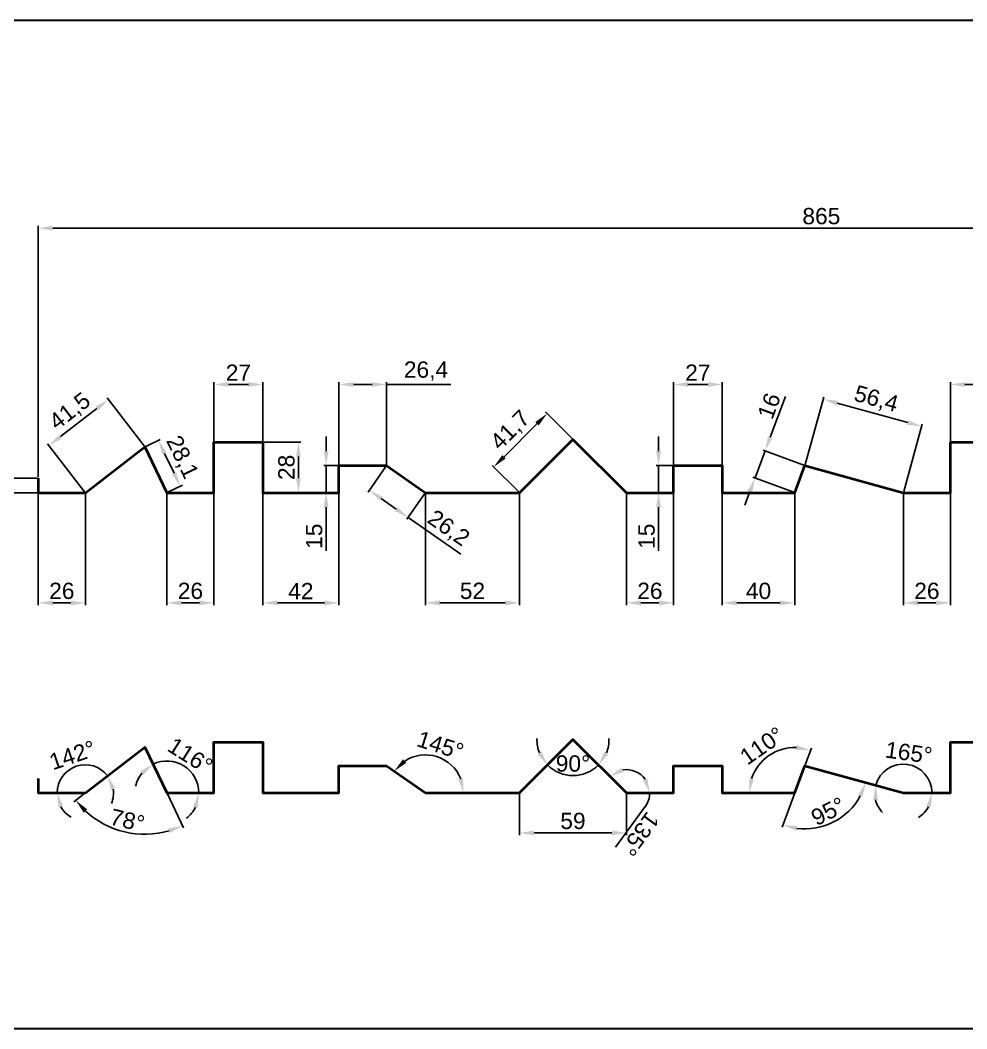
# Model space of a CAD drawing. Header units: millimetres. Extents: x 4334 to 41995838936, y 18500 to 30334.
# Drawn here: x 20501 to 21024, y 27913 to 28470 of the extents above; entities that cross this region are included whole.
import ezdxf

# ---------------------------------------------------------------- set-up
doc = ezdxf.new("R2010")
doc.units = ezdxf.units.MM
doc.layers.add('COTAS1', color=7, linetype='Continuous', lineweight=0)
doc.layers.add('FIBRA NEUTRA', color=1, linetype='Continuous', lineweight=40)
doc.layers.add('RECUADROS', color=253, linetype='Continuous')
doc.styles.get("Standard").update_dxf_attribs({"font": 'arial.ttf'})
doc.dimstyles.new('ISO-25', dxfattribs={"dimtxt": 9, "dimasz": 8, "dimexe": 1.25, "dimexo": 0.625, "dimgap": 2, "dimtad": 1, "dimdec": 1, "dimtxsty": 'Standard', "dimcen": 2.5, "dimadec": 0, "dimazin": 0, "dimtfac": 1, "dimtdec": 1, "dimtmove": 0, "dimatfit": 3, "dimfxl": 1, "dimarcsym": 0})

# ---------------------------------------------------------------- blocks, each defined once
blk = doc.blocks.new('*D435')
at = {"layer": 'COTAS1', "color": 0, "lineweight": -2, "transparency": 16777216}
for p, q in [((20511.26, 28217.56), (20511.26, 28356.38)), ((20519.26, 28355.13), (21368.33, 28355.13)), ((21376.33, 28237.56), (21376.33, 28356.38))]:
    blk.add_line(p, q, dxfattribs=at)
at = {"layer": 'COTAS1', "color": 0, "transparency": 16777216}
for points in [[(20519.26, 28356.47), (20519.26, 28353.8), (20511.26, 28355.13)], [(21368.33, 28356.47), (21368.33, 28353.8), (21376.33, 28355.13)]]:
    blk.add_solid(points, dxfattribs=at)
at = {"layer": 'Defpoints', "color": 0, "transparency": 16777216}
for p in [(21376.33, 28355.13), (21376.33, 28236.93), (20511.26, 28216.93)]:
    blk.add_point(p, dxfattribs=at)
at = {"layer": 'COTAS1', "color": 0, "transparency": 16777216, "insert": (20943.79, 28361.73), "char_height": 9, "attachment_point": 5}
blk.add_mtext('865', dxfattribs=at)
blk = doc.blocks.new('*D436')
at = {"layer": 'COTAS1', "color": 0, "lineweight": -2, "transparency": 16777216}
for p, q in [((20608.3, 28237.56), (20608.3, 28270)), ((20616.3, 28268.75), (20627.3, 28268.75)), ((20635.3, 28237.56), (20635.3, 28270))]:
    blk.add_line(p, q, dxfattribs=at)
at = {"layer": 'COTAS1', "color": 0, "transparency": 16777216}
for points in [[(20616.3, 28270.08), (20616.3, 28267.42), (20608.3, 28268.75)], [(20627.3, 28270.08), (20627.3, 28267.42), (20635.3, 28268.75)]]:
    blk.add_solid(points, dxfattribs=at)
at = {"layer": 'Defpoints', "color": 0, "transparency": 16777216}
for p in [(20635.3, 28268.75), (20608.3, 28236.93), (20635.3, 28236.93)]:
    blk.add_point(p, dxfattribs=at)
at = {"layer": 'COTAS1', "color": 0, "transparency": 16777216, "insert": (20621.8, 28275.27), "char_height": 9, "attachment_point": 5}
blk.add_mtext('27', dxfattribs=at)
blk = doc.blocks.new('*D437')
at = {"layer": 'COTAS1', "color": 0, "lineweight": -2, "transparency": 16777216}
for p, q in [((20862.09, 28224.56), (20862.09, 28270)), ((20870.09, 28268.75), (20881.09, 28268.75)), ((20889.09, 28224.56), (20889.09, 28270))]:
    blk.add_line(p, q, dxfattribs=at)
at = {"layer": 'COTAS1', "color": 0, "transparency": 16777216}
for points in [[(20870.09, 28270.08), (20870.09, 28267.42), (20862.09, 28268.75)], [(20881.09, 28270.08), (20881.09, 28267.42), (20889.09, 28268.75)]]:
    blk.add_solid(points, dxfattribs=at)
at = {"layer": 'Defpoints', "color": 0, "transparency": 16777216}
for p in [(20889.09, 28268.75), (20862.09, 28223.93), (20889.09, 28223.93)]:
    blk.add_point(p, dxfattribs=at)
at = {"layer": 'COTAS1', "color": 0, "transparency": 16777216, "insert": (20875.59, 28275.27), "char_height": 9, "attachment_point": 5}
blk.add_mtext('27', dxfattribs=at)
blk = doc.blocks.new('*D438')
at = {"layer": 'COTAS1', "color": 0, "lineweight": -2, "transparency": 16777216}
for p, q in [((21015.09, 28237.56), (21015.09, 28270)), ((21023.09, 28268.75), (21047.09, 28268.75)), ((21055.09, 28237.56), (21055.09, 28270))]:
    blk.add_line(p, q, dxfattribs=at)
at = {"layer": 'COTAS1', "color": 0, "transparency": 16777216}
for points in [[(21023.09, 28270.08), (21023.09, 28267.42), (21015.09, 28268.75)], [(21047.09, 28270.08), (21047.09, 28267.42), (21055.09, 28268.75)]]:
    blk.add_solid(points, dxfattribs=at)
at = {"layer": 'Defpoints', "color": 0, "transparency": 16777216}
for p in [(21055.09, 28268.75), (21015.09, 28236.93), (21055.09, 28236.93)]:
    blk.add_point(p, dxfattribs=at)
at = {"layer": 'COTAS1', "color": 0, "transparency": 16777216, "insert": (21035.09, 28275.34), "char_height": 9, "attachment_point": 5}
blk.add_mtext('40', dxfattribs=at)
blk = doc.blocks.new('*D446')
at = {"layer": 'COTAS1', "color": 0, "lineweight": -2, "transparency": 16777216}
for p, q in [((20989.09, 28208.31), (20989.09, 28146.8)), ((21015.09, 28208.31), (21015.09, 28146.8)), ((20997.09, 28148.05), (21007.09, 28148.05))]:
    blk.add_line(p, q, dxfattribs=at)
at = {"layer": 'COTAS1', "color": 0, "transparency": 16777216}
for points in [[(20997.09, 28149.38), (20997.09, 28146.71), (20989.09, 28148.05)], [(21007.09, 28149.38), (21007.09, 28146.71), (21015.09, 28148.05)]]:
    blk.add_solid(points, dxfattribs=at)
at = {"layer": 'Defpoints', "color": 0, "transparency": 16777216}
for p in [(20989.09, 28208.93), (21015.09, 28208.93), (21015.09, 28148.05)]:
    blk.add_point(p, dxfattribs=at)
at = {"layer": 'COTAS1', "color": 0, "transparency": 16777216, "insert": (21002.09, 28154.64), "char_height": 9, "attachment_point": 5}
blk.add_mtext('26', dxfattribs=at)
blk = doc.blocks.new('*D447')
at = {"layer": 'COTAS1', "color": 0, "lineweight": -2, "transparency": 16777216}
for p, q in [((20889.09, 28208.31), (20889.09, 28146.8)), ((20929.09, 28208.31), (20929.09, 28146.8)), ((20897.09, 28148.05), (20921.09, 28148.05))]:
    blk.add_line(p, q, dxfattribs=at)
at = {"layer": 'COTAS1', "color": 0, "transparency": 16777216}
for points in [[(20897.09, 28149.38), (20897.09, 28146.71), (20889.09, 28148.05)], [(20921.09, 28149.38), (20921.09, 28146.71), (20929.09, 28148.05)]]:
    blk.add_solid(points, dxfattribs=at)
at = {"layer": 'Defpoints', "color": 0, "transparency": 16777216}
for p in [(20889.09, 28208.93), (20929.09, 28208.93), (20929.09, 28148.05)]:
    blk.add_point(p, dxfattribs=at)
at = {"layer": 'COTAS1', "color": 0, "transparency": 16777216, "insert": (20909.09, 28154.64), "char_height": 9, "attachment_point": 5}
blk.add_mtext('40', dxfattribs=at)
blk = doc.blocks.new('*D448')
at = {"layer": 'COTAS1', "color": 0, "lineweight": -2, "transparency": 16777216}
for p, q in [((20836.09, 28208.31), (20836.09, 28146.8)), ((20862.09, 28208.31), (20862.09, 28146.8)), ((20844.09, 28148.05), (20854.09, 28148.05))]:
    blk.add_line(p, q, dxfattribs=at)
at = {"layer": 'COTAS1', "color": 0, "transparency": 16777216}
for points in [[(20844.09, 28149.38), (20844.09, 28146.71), (20836.09, 28148.05)], [(20854.09, 28149.38), (20854.09, 28146.71), (20862.09, 28148.05)]]:
    blk.add_solid(points, dxfattribs=at)
at = {"layer": 'Defpoints', "color": 0, "transparency": 16777216}
for p in [(20836.09, 28208.93), (20862.09, 28208.93), (20862.09, 28148.05)]:
    blk.add_point(p, dxfattribs=at)
at = {"layer": 'COTAS1', "color": 0, "transparency": 16777216, "insert": (20849.09, 28154.64), "char_height": 9, "attachment_point": 5}
blk.add_mtext('26', dxfattribs=at)
blk = doc.blocks.new('*D449')
at = {"layer": 'COTAS1', "color": 0, "lineweight": -2, "transparency": 16777216}
for p, q in [((20725.09, 28208.31), (20725.09, 28146.8)), ((20777.09, 28208.31), (20777.09, 28146.8)), ((20733.09, 28148.05), (20769.09, 28148.05))]:
    blk.add_line(p, q, dxfattribs=at)
at = {"layer": 'COTAS1', "color": 0, "transparency": 16777216}
for points in [[(20733.09, 28149.38), (20733.09, 28146.71), (20725.09, 28148.05)], [(20769.09, 28149.38), (20769.09, 28146.71), (20777.09, 28148.05)]]:
    blk.add_solid(points, dxfattribs=at)
at = {"layer": 'Defpoints', "color": 0, "transparency": 16777216}
for p in [(20725.09, 28208.93), (20777.09, 28208.93), (20777.09, 28148.05)]:
    blk.add_point(p, dxfattribs=at)
at = {"layer": 'COTAS1', "color": 0, "transparency": 16777216, "insert": (20751.09, 28154.64), "char_height": 9, "attachment_point": 5}
blk.add_mtext('52', dxfattribs=at)
blk = doc.blocks.new('*D450')
at = {"layer": 'COTAS1', "color": 0, "lineweight": -2, "transparency": 16777216}
for p, q in [((20635.3, 28208.31), (20635.3, 28146.8)), ((20677.3, 28208.31), (20677.3, 28146.8)), ((20643.3, 28148.05), (20669.3, 28148.05))]:
    blk.add_line(p, q, dxfattribs=at)
at = {"layer": 'COTAS1', "color": 0, "transparency": 16777216}
for points in [[(20643.3, 28149.38), (20643.3, 28146.71), (20635.3, 28148.05)], [(20669.3, 28149.38), (20669.3, 28146.71), (20677.3, 28148.05)]]:
    blk.add_solid(points, dxfattribs=at)
at = {"layer": 'Defpoints', "color": 0, "transparency": 16777216}
for p in [(20635.3, 28208.93), (20677.3, 28208.93), (20677.3, 28148.05)]:
    blk.add_point(p, dxfattribs=at)
at = {"layer": 'COTAS1', "color": 0, "transparency": 16777216, "insert": (20656.3, 28154.57), "char_height": 9, "attachment_point": 5}
blk.add_mtext('42', dxfattribs=at)
blk = doc.blocks.new('*D451')
at = {"layer": 'COTAS1', "color": 0, "lineweight": -2, "transparency": 16777216}
for p, q in [((20582.3, 28208.31), (20582.3, 28146.8)), ((20608.3, 28208.31), (20608.3, 28146.8)), ((20590.3, 28148.05), (20600.3, 28148.05))]:
    blk.add_line(p, q, dxfattribs=at)
at = {"layer": 'COTAS1', "color": 0, "transparency": 16777216}
for points in [[(20590.3, 28149.38), (20590.3, 28146.71), (20582.3, 28148.05)], [(20600.3, 28149.38), (20600.3, 28146.71), (20608.3, 28148.05)]]:
    blk.add_solid(points, dxfattribs=at)
at = {"layer": 'Defpoints', "color": 0, "transparency": 16777216}
for p in [(20582.3, 28208.93), (20608.3, 28208.93), (20608.3, 28148.05)]:
    blk.add_point(p, dxfattribs=at)
at = {"layer": 'COTAS1', "color": 0, "transparency": 16777216, "insert": (20595.3, 28154.64), "char_height": 9, "attachment_point": 5}
blk.add_mtext('26', dxfattribs=at)
blk = doc.blocks.new('*D452')
at = {"layer": 'COTAS1', "color": 0, "lineweight": -2, "transparency": 16777216}
for p, q in [((20511.26, 28208.31), (20511.26, 28146.8)), ((20537.26, 28208.31), (20537.26, 28146.8)), ((20519.26, 28148.05), (20529.26, 28148.05))]:
    blk.add_line(p, q, dxfattribs=at)
at = {"layer": 'COTAS1', "color": 0, "transparency": 16777216}
for points in [[(20519.26, 28149.38), (20519.26, 28146.71), (20511.26, 28148.05)], [(20529.26, 28149.38), (20529.26, 28146.71), (20537.26, 28148.05)]]:
    blk.add_solid(points, dxfattribs=at)
at = {"layer": 'Defpoints', "color": 0, "transparency": 16777216}
for p in [(20511.26, 28208.93), (20537.26, 28208.93), (20537.26, 28148.05)]:
    blk.add_point(p, dxfattribs=at)
at = {"layer": 'COTAS1', "color": 0, "transparency": 16777216, "insert": (20524.26, 28154.64), "char_height": 9, "attachment_point": 5}
blk.add_mtext('26', dxfattribs=at)
blk = doc.blocks.new('*D415')
at = {"layer": 'COTAS1', "color": 0, "lineweight": -2, "transparency": 16777216}
for p, q in [((20472.63, 28224.93), (20472.63, 28242.86)), ((20510.63, 28216.93), (20471.38, 28216.93)), ((20472.63, 28208.93), (20472.63, 28216.93)), ((20510.63, 28208.93), (20471.38, 28208.93)), ((20472.63, 28200.93), (20472.63, 28192.93))]:
    blk.add_line(p, q, dxfattribs=at)
at = {"layer": 'COTAS1', "color": 0, "transparency": 16777216}
for points in [[(20471.3, 28224.93), (20473.97, 28224.93), (20472.63, 28216.93)], [(20471.3, 28200.93), (20473.97, 28200.93), (20472.63, 28208.93)]]:
    blk.add_solid(points, dxfattribs=at)
at = {"layer": 'Defpoints', "color": 0, "transparency": 16777216}
for p in [(20472.63, 28216.93), (20511.26, 28216.93), (20511.26, 28208.93)]:
    blk.add_point(p, dxfattribs=at)
at = {"layer": 'COTAS1', "color": 0, "transparency": 16777216, "insert": (20466.04, 28237.9), "char_height": 9, "attachment_point": 5, "rotation": 90}
blk.add_mtext('8', dxfattribs=at)
blk = doc.blocks.new('*D453')
at = {"layer": 'COTAS1', "color": 0, "lineweight": -2, "transparency": 16777216}
for p, q in [((20677.3, 28224.56), (20677.3, 28270)), ((20685.3, 28268.75), (20695.67, 28268.75)), ((20703.67, 28224.56), (20703.67, 28270)), ((20703.67, 28268.75), (20739.17, 28268.75))]:
    blk.add_line(p, q, dxfattribs=at)
at = {"layer": 'COTAS1', "color": 0, "transparency": 16777216}
for points in [[(20685.3, 28270.08), (20685.3, 28267.42), (20677.3, 28268.75)], [(20695.67, 28270.08), (20695.67, 28267.42), (20703.67, 28268.75)]]:
    blk.add_solid(points, dxfattribs=at)
at = {"layer": 'Defpoints', "color": 0, "transparency": 16777216}
for p in [(20703.67, 28268.75), (20677.3, 28223.93), (20703.67, 28223.93)]:
    blk.add_point(p, dxfattribs=at)
at = {"layer": 'COTAS1', "color": 0, "transparency": 16777216, "insert": (20725.42, 28276.16), "char_height": 9, "attachment_point": 5}
blk.add_mtext('26,4', dxfattribs=at)
blk = doc.blocks.new('*D416')
at = {"layer": 'COTAS1', "color": 0, "lineweight": -2, "transparency": 16777216}
for p, q in [((20635.93, 28236.93), (20656.2, 28236.93)), ((20654.95, 28228.93), (20654.95, 28216.93)), ((20635.93, 28208.93), (20656.2, 28208.93))]:
    blk.add_line(p, q, dxfattribs=at)
at = {"layer": 'COTAS1', "color": 0, "transparency": 16777216}
for points in [[(20653.62, 28228.93), (20656.28, 28228.93), (20654.95, 28236.93)], [(20653.62, 28216.93), (20656.28, 28216.93), (20654.95, 28208.93)]]:
    blk.add_solid(points, dxfattribs=at)
at = {"layer": 'Defpoints', "color": 0, "transparency": 16777216}
for p in [(20635.3, 28236.93), (20635.3, 28208.93), (20654.95, 28208.93)]:
    blk.add_point(p, dxfattribs=at)
at = {"layer": 'COTAS1', "color": 0, "transparency": 16777216, "insert": (20648.35, 28222.93), "char_height": 9, "attachment_point": 5, "rotation": 90}
blk.add_mtext('28', dxfattribs=at)
blk = doc.blocks.new('*D417')
at = {"layer": 'COTAS1', "color": 0, "lineweight": -2, "transparency": 16777216}
for p, q in [((20670.25, 28231.93), (20670.25, 28239.93)), ((20676.68, 28223.93), (20669, 28223.93)), ((20670.25, 28223.93), (20670.25, 28208.93)), ((20676.68, 28208.93), (20669, 28208.93)), ((20670.25, 28200.93), (20670.25, 28176.82))]:
    blk.add_line(p, q, dxfattribs=at)
at = {"layer": 'COTAS1', "color": 0, "transparency": 16777216}
for points in [[(20668.92, 28231.93), (20671.59, 28231.93), (20670.25, 28223.93)], [(20668.92, 28200.93), (20671.59, 28200.93), (20670.25, 28208.93)]]:
    blk.add_solid(points, dxfattribs=at)
at = {"layer": 'Defpoints', "color": 0, "transparency": 16777216}
for p in [(20677.3, 28223.93), (20670.25, 28208.93), (20677.3, 28208.93)]:
    blk.add_point(p, dxfattribs=at)
at = {"layer": 'COTAS1', "color": 0, "transparency": 16777216, "insert": (20663.66, 28184.87), "char_height": 9, "attachment_point": 5, "rotation": 90}
blk.add_mtext('15', dxfattribs=at)
blk = doc.blocks.new('*D418')
at = {"layer": 'COTAS1', "color": 0, "lineweight": -2, "transparency": 16777216}
for p, q in [((20853.87, 28231.93), (20853.87, 28239.93)), ((20861.47, 28223.93), (20852.62, 28223.93)), ((20853.87, 28223.93), (20853.87, 28208.93)), ((20861.47, 28208.93), (20852.62, 28208.93)), ((20853.87, 28200.93), (20853.87, 28176.82))]:
    blk.add_line(p, q, dxfattribs=at)
at = {"layer": 'COTAS1', "color": 0, "transparency": 16777216}
for points in [[(20852.54, 28231.93), (20855.2, 28231.93), (20853.87, 28223.93)], [(20852.54, 28200.93), (20855.2, 28200.93), (20853.87, 28208.93)]]:
    blk.add_solid(points, dxfattribs=at)
at = {"layer": 'Defpoints', "color": 0, "transparency": 16777216}
for p in [(20862.09, 28223.93), (20853.87, 28208.93), (20862.09, 28208.93)]:
    blk.add_point(p, dxfattribs=at)
at = {"layer": 'COTAS1', "color": 0, "transparency": 16777216, "insert": (20847.28, 28184.87), "char_height": 9, "attachment_point": 5, "rotation": 90}
blk.add_mtext('15', dxfattribs=at)
blk = doc.blocks.new('*D456')
at = {"layer": 'COTAS1', "color": 0, "lineweight": -2, "transparency": 16777216}
for p, q in [((20569.75, 28234.78), (20549.23, 28261.38)), ((20543.66, 28255.5), (20523.46, 28239.92)), ((20536.87, 28209.43), (20516.36, 28236.02))]:
    blk.add_line(p, q, dxfattribs=at)
at = {"layer": 'COTAS1', "color": 0, "transparency": 16777216}
for points in [[(20542.85, 28256.56), (20544.48, 28254.44), (20550, 28260.39)], [(20522.64, 28240.97), (20524.27, 28238.86), (20517.12, 28235.03)]]:
    blk.add_solid(points, dxfattribs=at)
at = {"layer": 'Defpoints', "color": 0, "transparency": 16777216}
for p in [(20517.12, 28235.03), (20570.13, 28234.29), (20537.26, 28208.93)]:
    blk.add_point(p, dxfattribs=at)
at = {"layer": 'COTAS1', "color": 0, "transparency": 16777216, "insert": (20529.04, 28253.57), "char_height": 9, "attachment_point": 5, "rotation": 37.6462}
blk.add_mtext('41,5', dxfattribs=at)
blk = doc.blocks.new('*D419')
at = {"layer": 'COTAS1', "color": 0, "lineweight": -2, "transparency": 16777216}
for p, q in [((20570.69, 28234.56), (20578.67, 28238.39)), ((20586.26, 28219.7), (20581.01, 28230.64)), ((20582.87, 28209.2), (20590.85, 28213.03))]:
    blk.add_line(p, q, dxfattribs=at)
at = {"layer": 'COTAS1', "color": 0, "transparency": 16777216}
for points in [[(20582.21, 28231.21), (20579.81, 28230.06), (20577.55, 28237.85)], [(20587.46, 28220.28), (20585.06, 28219.13), (20589.72, 28212.49)]]:
    blk.add_solid(points, dxfattribs=at)
at = {"layer": 'Defpoints', "color": 0, "transparency": 16777216}
for p in [(20577.55, 28237.85), (20570.13, 28234.29), (20582.3, 28208.93)]:
    blk.add_point(p, dxfattribs=at)
at = {"layer": 'COTAS1', "color": 0, "transparency": 16777216, "insert": (20590.31, 28228.38), "char_height": 9, "attachment_point": 5, "rotation": 295.6462}
blk.add_mtext('28,1', dxfattribs=at)
blk = doc.blocks.new('*D457')
at = {"layer": 'COTAS1', "color": 0, "lineweight": -2, "transparency": 16777216}
for p, q in [((20703.31, 28223.42), (20693.41, 28209.27)), ((20724.73, 28208.42), (20714.83, 28194.27)), ((20700.68, 28205.71), (20708.99, 28199.88)), ((20715.54, 28195.29), (20744.58, 28174.97))]:
    blk.add_line(p, q, dxfattribs=at)
at = {"layer": 'COTAS1', "color": 0, "transparency": 16777216}
for points in [[(20701.44, 28206.8), (20699.91, 28204.61), (20694.12, 28210.29)], [(20709.76, 28200.98), (20708.23, 28198.79), (20715.54, 28195.29)]]:
    blk.add_solid(points, dxfattribs=at)
at = {"layer": 'Defpoints', "color": 0, "transparency": 16777216}
for p in [(20703.67, 28223.93), (20725.09, 28208.93), (20715.54, 28195.29)]:
    blk.add_point(p, dxfattribs=at)
at = {"layer": 'COTAS1', "color": 0, "transparency": 16777216, "insert": (20737.59, 28188.91), "char_height": 9, "attachment_point": 5, "rotation": 325}
blk.add_mtext('26,2', dxfattribs=at)
blk = doc.blocks.new('*D458')
at = {"layer": 'COTAS1', "color": 0, "lineweight": -2, "transparency": 16777216}
for p, q in [((20806.15, 28238.87), (20791.47, 28253.55)), ((20768.51, 28228.83), (20786.69, 28247.01)), ((20776.65, 28209.37), (20761.97, 28224.06))]:
    blk.add_line(p, q, dxfattribs=at)
at = {"layer": 'COTAS1', "color": 0, "transparency": 16777216}
for points in [[(20785.75, 28247.96), (20787.64, 28246.07), (20792.35, 28252.67)], [(20767.57, 28229.77), (20769.45, 28227.89), (20762.85, 28223.17)]]:
    blk.add_solid(points, dxfattribs=at)
at = {"layer": 'Defpoints', "color": 0, "transparency": 16777216}
for p in [(20792.35, 28252.67), (20806.59, 28238.43), (20777.09, 28208.93)]:
    blk.add_point(p, dxfattribs=at)
at = {"layer": 'COTAS1', "color": 0, "transparency": 16777216, "insert": (20772.36, 28243.16), "char_height": 9, "attachment_point": 5, "rotation": 45}
blk.add_mtext('41,7', dxfattribs=at)
blk = doc.blocks.new('*D420')
at = {"layer": 'COTAS1', "color": 0, "lineweight": -2, "transparency": 16777216}
for p, q in [((20915.53, 28239.59), (20923.91, 28262.12)), ((20907.16, 28217.09), (20912.74, 28232.09)), ((20934.09, 28224.15), (20911.57, 28232.53)), ((20928.5, 28209.15), (20905.98, 28217.53)), ((20904.37, 28209.59), (20901.58, 28202.1))]:
    blk.add_line(p, q, dxfattribs=at)
at = {"layer": 'COTAS1', "color": 0, "transparency": 16777216}
for points in [[(20914.28, 28240.06), (20916.78, 28239.13), (20912.74, 28232.09)], [(20903.12, 28210.06), (20905.62, 28209.13), (20907.16, 28217.09)]]:
    blk.add_solid(points, dxfattribs=at)
at = {"layer": 'Defpoints', "color": 0, "transparency": 16777216}
for p in [(20912.74, 28232.09), (20934.67, 28223.93), (20929.09, 28208.93)]:
    blk.add_point(p, dxfattribs=at)
at = {"layer": 'COTAS1', "color": 0, "transparency": 16777216, "insert": (20914.93, 28256.9), "char_height": 9, "attachment_point": 5, "rotation": 69.5896}
blk.add_mtext('16', dxfattribs=at)
blk = doc.blocks.new('*D459')
at = {"layer": 'COTAS1', "color": 0, "lineweight": -2, "transparency": 16777216}
for p, q in [((20934.84, 28224.53), (20945.11, 28261.82)), ((20991.49, 28247.74), (20952.49, 28258.48)), ((20989.26, 28209.53), (20999.53, 28246.82))]:
    blk.add_line(p, q, dxfattribs=at)
at = {"layer": 'COTAS1', "color": 0, "transparency": 16777216}
for points in [[(20952.85, 28259.77), (20952.14, 28257.2), (20944.78, 28260.61)], [(20991.84, 28249.02), (20991.13, 28246.45), (20999.2, 28245.61)]]:
    blk.add_solid(points, dxfattribs=at)
at = {"layer": 'Defpoints', "color": 0, "transparency": 16777216}
for p in [(20944.78, 28260.61), (20934.67, 28223.93), (20989.09, 28208.93)]:
    blk.add_point(p, dxfattribs=at)
at = {"layer": 'COTAS1', "color": 0, "transparency": 16777216, "insert": (20973.96, 28260.25), "char_height": 9, "attachment_point": 5, "rotation": 344.5896}
blk.add_mtext('56,4', dxfattribs=at)
blk = doc.blocks.new('*D423')
at = {"layer": 'COTAS1', "color": 0, "lineweight": -2, "transparency": 16777216}
for p, q in [((20536.76, 28042.64), (20530.94, 28038.15)), ((20582.57, 28042.46), (20591.55, 28023.77))]:
    blk.add_line(p, q, dxfattribs=at)
blk.add_arc((20570.13, 28068.38), 48.24, 227.1594, 286.133, dxfattribs=at)
at = {"layer": 'COTAS1', "color": 0, "transparency": 16777216}
for points in [[(20536.34, 28032.11), (20538.31, 28033.91), (20531.93, 28038.92)], [(20583.06, 28023.29), (20584.01, 28020.8), (20591.01, 28024.89)]]:
    blk.add_solid(points, dxfattribs=at)
at = {"layer": 'Defpoints', "color": 0, "transparency": 16777216}
for p in [(20570.13, 28068.38), (20570.13, 28068.38), (20537.26, 28043.02), (20582.3, 28043.02), (20548.72, 28025.15)]:
    blk.add_point(p, dxfattribs=at)
at = {"layer": 'COTAS1', "color": 0, "transparency": 16777216, "insert": (20560.51, 28027.86), "char_height": 9, "attachment_point": 5, "rotation": 346.6462}
blk.add_mtext('78°', dxfattribs=at)
blk = doc.blocks.new('*D424')
at = {"layer": 'COTAS1', "color": 0, "lineweight": -2, "transparency": 16777216}
for start, end in [(178.6151, 201.8076), (338.1925, 1.3849), (225, 315)]:
    blk.add_arc((20806.59, 28072.52), 19.9, start, end, dxfattribs=at)
at = {"layer": 'COTAS1', "color": 0, "transparency": 16777216}
for points in [[(20789.23, 28065.86), (20787, 28064.39), (20792.52, 28058.45)], [(20826.18, 28064.39), (20823.95, 28065.86), (20820.66, 28058.45)]]:
    blk.add_solid(points, dxfattribs=at)
at = {"layer": 'Defpoints', "color": 0, "transparency": 16777216}
for p in [(20806.59, 28072.52), (20806.59, 28072.52), (20801.44, 28053.3), (20777.09, 28043.02), (20836.09, 28043.02)]:
    blk.add_point(p, dxfattribs=at)
at = {"layer": 'COTAS1', "color": 0, "transparency": 16777216, "insert": (20806.59, 28059.22), "char_height": 9, "attachment_point": 5, "rotation": 0}
blk.add_mtext('90°', dxfattribs=at)
blk = doc.blocks.new('*D425')
at = {"layer": 'COTAS1', "color": 0, "lineweight": -2, "transparency": 16777216}
blk.add_line((20928.87, 28042.44), (20922.06, 28024.14), dxfattribs=at)
blk.add_arc((20934.67, 28058.02), 34.9, 262.7514, 331.4277, dxfattribs=at)
at = {"layer": 'COTAS1', "color": 0, "transparency": 16777216}
for points in [[(20964.09, 28041.83), (20966.56, 28040.83), (20968.32, 28048.75)], [(20929.95, 28022.1), (20930.59, 28024.69), (20922.5, 28025.31)]]:
    blk.add_solid(points, dxfattribs=at)
at = {"layer": 'Defpoints', "color": 0, "transparency": 16777216}
for p in [(20934.67, 28058.02), (20934.67, 28058.02), (20929.09, 28043.02), (20989.09, 28043.02), (20941.48, 28023.79)]:
    blk.add_point(p, dxfattribs=at)
at = {"layer": 'COTAS1', "color": 0, "transparency": 16777216, "insert": (20947.56, 28032.82), "char_height": 9, "attachment_point": 5, "rotation": 27.0896}
blk.add_mtext('95°', dxfattribs=at)
blk = doc.blocks.new('*D428')
at = {"layer": 'COTAS1', "color": 0, "lineweight": -2, "transparency": 16777216}
for start, end in [(0, 164.5896), (193.798, 223.0064), (301.5832, 330.7916)]:
    blk.add_arc((20989.09, 28043.02), 15.86, start, end, dxfattribs=at)
at = {"layer": 'COTAS1', "color": 0, "transparency": 16777216}
for points in [[(20972.35, 28039.26), (20975.02, 28039.22), (20973.8, 28047.24)], [(21001.65, 28035.62), (21004.23, 28034.94), (21004.95, 28043.02)]]:
    blk.add_solid(points, dxfattribs=at)
at = {"layer": 'Defpoints', "color": 0, "transparency": 16777216}
for p in [(20934.67, 28058.02), (20998.22, 28055.99), (20989.09, 28043.02), (20989.09, 28043.02), (21015.09, 28043.02)]:
    blk.add_point(p, dxfattribs=at)
at = {"layer": 'COTAS1', "color": 0, "transparency": 16777216, "insert": (20992.1, 28065.28), "char_height": 9, "attachment_point": 5, "rotation": 352.2948}
blk.add_mtext('165°', dxfattribs=at)
blk = doc.blocks.new('*D433')
at = {"layer": 'COTAS1', "color": 0, "lineweight": -2, "transparency": 16777216}
blk.add_arc((20725.09, 28043.02), 21.01, 21.9535, 123.0465, dxfattribs=at)
at = {"layer": 'COTAS1', "color": 0, "transparency": 16777216}
for points in [[(20714.56, 28059.67), (20712.71, 28061.59), (20707.88, 28055.07)], [(20745.89, 28051.13), (20743.27, 28050.62), (20746.1, 28043.02)]]:
    blk.add_solid(points, dxfattribs=at)
at = {"layer": 'Defpoints', "color": 0, "transparency": 16777216}
for p in [(20703.67, 28058.02), (20739.06, 28058.71), (20725.09, 28043.02), (20725.09, 28043.02), (20777.09, 28043.02)]:
    blk.add_point(p, dxfattribs=at)
at = {"layer": 'COTAS1', "color": 0, "transparency": 16777216, "insert": (20733.39, 28069.35), "char_height": 9, "attachment_point": 5, "rotation": 342.5}
blk.add_mtext('145°', dxfattribs=at)
blk = doc.blocks.new('*D434')
at = {"layer": 'COTAS1', "color": 0, "lineweight": -2, "transparency": 16777216}
for start, end in [(37.6462, 180), (338.0477, 7.8469), (209.7992, 239.5985)]:
    blk.add_arc((20537.26, 28043.02), 15.56, start, end, dxfattribs=at)
at = {"layer": 'COTAS1', "color": 0, "transparency": 16777216}
for points in [[(20551.44, 28044.63), (20553.9, 28045.66), (20549.57, 28052.52)], [(20522.47, 28034.95), (20525.05, 28035.63), (20521.7, 28043.02)]]:
    blk.add_solid(points, dxfattribs=at)
at = {"layer": 'Defpoints', "color": 0, "transparency": 16777216}
for p in [(20570.13, 28068.38), (20538.59, 28058.52), (20511.26, 28043.02), (20537.26, 28043.02), (20537.26, 28043.02)]:
    blk.add_point(p, dxfattribs=at)
at = {"layer": 'COTAS1', "color": 0, "transparency": 16777216, "insert": (20530.13, 28063.92), "char_height": 9, "attachment_point": 5, "rotation": 18.8231}
blk.add_mtext('142°', dxfattribs=at)
blk = doc.blocks.new('*D462')
at = {"layer": 'COTAS1', "color": 0, "lineweight": -2, "transparency": 16777216}
for start, end in [(360, 115.6462), (141.8581, 168.0699), (307.5762, 333.7881)]:
    blk.add_arc((20582.3, 28043.02), 17.64, start, end, dxfattribs=at)
at = {"layer": 'COTAS1', "color": 0, "transparency": 16777216}
for points in [[(20567.59, 28054.96), (20569.26, 28052.88), (20574.67, 28058.92)], [(20596.83, 28035.53), (20599.43, 28034.93), (20599.94, 28043.02)]]:
    blk.add_solid(points, dxfattribs=at)
at = {"layer": 'Defpoints', "color": 0, "transparency": 16777216}
for p in [(20570.13, 28068.38), (20596.1, 28054.01), (20582.3, 28043.02), (20582.3, 28043.02), (20608.3, 28043.02)]:
    blk.add_point(p, dxfattribs=at)
at = {"layer": 'COTAS1', "color": 0, "transparency": 16777216, "insert": (20595.21, 28063.53), "char_height": 9, "attachment_point": 5, "rotation": 327.8231}
blk.add_mtext('116°', dxfattribs=at)
blk = doc.blocks.new('*D463')
at = {"layer": 'COTAS1', "color": 0, "lineweight": -2, "transparency": 16777216}
blk.add_line((20846.5, 28035.42), (20830.1, 28012.97), dxfattribs=at)
for start, end in [(36.1499, 98.8501), (323.8501, 360)]:
    blk.add_arc((20836.09, 28043.02), 12.89, start, end, dxfattribs=at)
at = {"layer": 'COTAS1', "color": 0, "transparency": 16777216}
for points in [[(20834.71, 28054.57), (20833.5, 28056.95), (20826.97, 28052.14)], [(20847.77, 28051.04), (20845.23, 28050.21), (20848.98, 28043.02)]]:
    blk.add_solid(points, dxfattribs=at)
at = {"layer": 'Defpoints', "color": 0, "transparency": 16777216}
for p in [(20806.59, 28072.52), (20836.09, 28055.91), (20836.09, 28043.02), (20836.09, 28043.02), (20862.09, 28043.02)]:
    blk.add_point(p, dxfattribs=at)
at = {"layer": 'COTAS1', "color": 0, "transparency": 16777216, "insert": (20843.63, 28020.3), "char_height": 9, "attachment_point": 5, "rotation": 233.8501}
blk.add_mtext('135°', dxfattribs=at)
blk = doc.blocks.new('*D464')
at = {"layer": 'COTAS1', "color": 0, "lineweight": -2, "transparency": 16777216}
blk.add_line((20934.89, 28058.61), (20938.28, 28067.71), dxfattribs=at)
blk.add_arc((20929.09, 28043.02), 25.1, 87.9313, 161.6582, dxfattribs=at)
at = {"layer": 'COTAS1', "color": 0, "transparency": 16777216}
for points in [[(20930.26, 28069.41), (20929.74, 28066.79), (20937.84, 28066.54)], [(20906.58, 28050.71), (20903.95, 28051.13), (20903.99, 28043.02)]]:
    blk.add_solid(points, dxfattribs=at)
at = {"layer": 'Defpoints', "color": 0, "transparency": 16777216}
for p in [(20922.01, 28067.1), (20934.67, 28058.02), (20889.09, 28043.02), (20929.09, 28043.02), (20929.09, 28043.02)]:
    blk.add_point(p, dxfattribs=at)
at = {"layer": 'COTAS1', "color": 0, "transparency": 16777216, "insert": (20911.01, 28069.05), "char_height": 9, "attachment_point": 5, "rotation": 34.7948}
blk.add_mtext('110°', dxfattribs=at)
blk = doc.blocks.new('*D468')
at = {"layer": 'COTAS1', "color": 0, "lineweight": -2, "transparency": 16777216}
for p, q in [((20777.09, 28042.4), (20777.09, 28019.64)), ((20836.09, 28042.4), (20836.09, 28019.64)), ((20785.09, 28020.89), (20828.09, 28020.89))]:
    blk.add_line(p, q, dxfattribs=at)
at = {"layer": 'COTAS1', "color": 0, "transparency": 16777216}
for points in [[(20785.09, 28022.23), (20785.09, 28019.56), (20777.09, 28020.89)], [(20828.09, 28022.23), (20828.09, 28019.56), (20836.09, 28020.89)]]:
    blk.add_solid(points, dxfattribs=at)
at = {"layer": 'Defpoints', "color": 0, "transparency": 16777216}
for p in [(20777.09, 28043.02), (20836.09, 28043.02), (20836.09, 28020.89)]:
    blk.add_point(p, dxfattribs=at)
at = {"layer": 'COTAS1', "color": 0, "transparency": 16777216, "insert": (20806.59, 28027.49), "char_height": 9, "attachment_point": 5}
blk.add_mtext('59', dxfattribs=at)

msp = doc.modelspace()

# ---------------------------------------------------------------- linework, layer by layer
at = {"layer": 'FIBRA NEUTRA'}
for points in [[(20511.26, 28216.93), (20511.26, 28208.93), (20537.26, 28208.93), (20570.13, 28234.29), (20582.3, 28208.93), (20608.3, 28208.93), (20608.3, 28236.93), (20635.3, 28236.93), (20635.3, 28208.93), (20677.3, 28208.93), (20677.3, 28223.93), (20703.67, 28223.93), (20725.09, 28208.93), (20777.09, 28208.93), (20806.59, 28238.43), (20836.09, 28208.93), (20862.09, 28208.93), (20862.09, 28223.93), (20889.09, 28223.93), (20889.09, 28208.93), (20929.09, 28208.93), (20934.67, 28223.93), (20989.09, 28208.93), (21015.09, 28208.93), (21015.09, 28236.93), (21055.09, 28236.93)], [(20511.26, 28051.02), (20511.26, 28043.02), (20537.26, 28043.02), (20570.13, 28068.38), (20582.3, 28043.02), (20608.3, 28043.02), (20608.3, 28071.02), (20635.3, 28071.02), (20635.3, 28043.02), (20677.3, 28043.02), (20677.3, 28058.02), (20703.67, 28058.02), (20725.09, 28043.02), (20777.09, 28043.02), (20806.59, 28072.52), (20836.09, 28043.02), (20862.09, 28043.02), (20862.09, 28058.02), (20889.09, 28058.02), (20889.09, 28043.02), (20929.09, 28043.02), (20934.67, 28058.02), (20989.09, 28043.02), (21015.09, 28043.02), (21015.09, 28071.02), (21055.09, 28071.02)]]:
    msp.add_lwpolyline(points, dxfattribs=at)
at = {"layer": 'RECUADROS', "color": 0, "lineweight": 30}
msp.add_lwpolyline([(20137.94, 28470.09), (21958.21, 28470.09), (21958.21, 27912.64), (20137.94, 27912.64)], close=True, dxfattribs=at)

# ---------------------------------------------------------------- dimensions: what is measured, and where the dimension line sits
at = {"layer": 'COTAS1'}
dim = msp.add_linear_dim(base=(21376.33, 28355.13), p1=(20511.26, 28216.93), p2=(21376.33, 28236.93), text='865', dimstyle='ISO-25', dxfattribs=at)
dim.commit()
dim.dimension.update_dxf_attribs({"geometry": '*D435', "text_midpoint": (20943.79, 28355.13), "dimtype": 160})
for base, p1, p2, picture, middle in [((20635.3, 28268.75), (20608.3, 28236.93), (20635.3, 28236.93), '*D436', (20621.8, 28275.27)), ((20703.67, 28268.75), (20677.3, 28223.93), (20703.67, 28223.93), '*D453', (20725.42, 28276.16)), ((20889.09, 28268.75), (20862.09, 28223.93), (20889.09, 28223.93), '*D437', (20875.59, 28275.27)), ((21055.09, 28268.75), (21015.09, 28236.93), (21055.09, 28236.93), '*D438', (21035.09, 28275.34)), ((20537.26, 28148.05), (20511.26, 28208.93), (20537.26, 28208.93), '*D452', (20524.26, 28154.64)), ((20608.3, 28148.05), (20582.3, 28208.93), (20608.3, 28208.93), '*D451', (20595.3, 28154.64)), ((20677.3, 28148.05), (20635.3, 28208.93), (20677.3, 28208.93), '*D450', (20656.3, 28154.57)), ((20777.09, 28148.05), (20725.09, 28208.93), (20777.09, 28208.93), '*D449', (20751.09, 28154.64)), ((20862.09, 28148.05), (20836.09, 28208.93), (20862.09, 28208.93), '*D448', (20849.09, 28154.64)), ((20929.09, 28148.05), (20889.09, 28208.93), (20929.09, 28208.93), '*D447', (20909.09, 28154.64)), ((21015.09, 28148.05), (20989.09, 28208.93), (21015.09, 28208.93), '*D446', (21002.09, 28154.64)), ((20836.09, 28020.89), (20777.09, 28043.02), (20836.09, 28043.02), '*D468', (20806.59, 28027.49))]:
    dim = msp.add_linear_dim(base=base, p1=p1, p2=p2, dimstyle='ISO-25', dxfattribs=at)
    dim.commit()
    dim.dimension.update_dxf_attribs({"geometry": picture, "text_midpoint": middle})
for p1, p2, distance, picture, middle in [((20989.09, 28208.93), (20934.67, 28223.93), -38.05, '*D459', (20973.96, 28260.25)), ((20570.13, 28234.29), (20537.26, 28208.93), -32.96, '*D456', (20529.04, 28253.57)), ((20929.09, 28208.93), (20934.67, 28223.93), 23.4, '*D420', (20914.93, 28256.9)), ((20777.09, 28208.93), (20806.59, 28238.43), 20.14, '*D458', (20772.36, 28243.16)), ((20582.3, 28208.93), (20570.13, 28234.29), -8.23, '*D419', (20590.31, 28228.38)), ((20703.6707, 28223.9308), (20725.093, 28208.9308), -16.6465, '*D457', (20737.586, 28188.9057))]:
    dim = msp.add_aligned_dim(p1=p1, p2=p2, distance=distance, dimstyle='ISO-25', dxfattribs=at)
    dim.commit()
    dim.dimension.update_dxf_attribs({"geometry": picture, "text_midpoint": middle})
for base, p1, p2, picture, middle in [((20472.63, 28216.93), (20511.26, 28208.93), (20511.26, 28216.93), '*D415', (20466.04, 28237.9)), ((20654.95, 28208.93), (20635.3, 28236.93), (20635.3, 28208.93), '*D416', (20648.35, 28222.93)), ((20670.25, 28208.93), (20677.3, 28223.93), (20677.3, 28208.93), '*D417', (20663.66, 28184.87)), ((20853.87, 28208.93), (20862.09, 28223.93), (20862.09, 28208.93), '*D418', (20847.28, 28184.87))]:
    dim = msp.add_linear_dim(base=base, p1=p1, p2=p2, angle=90, dimstyle='ISO-25', dxfattribs=at)
    dim.commit()
    dim.dimension.update_dxf_attribs({"geometry": picture, "text_midpoint": middle})
for base, line1, line2, picture, middle in [((20922.01, 28067.1), ((20889.09, 28043.02), (20929.09, 28043.02)), ((20929.09, 28043.02), (20934.67, 28058.02)), '*D464', (20911.01, 28069.05)), ((20538.59, 28058.52), ((20537.26, 28043.02), (20570.13, 28068.38)), ((20511.26, 28043.02), (20537.26, 28043.02)), '*D434', (20530.13, 28063.92)), ((20596.1, 28054.01), ((20570.13, 28068.38), (20582.3, 28043.02)), ((20582.3, 28043.02), (20608.3, 28043.02)), '*D462', (20595.21, 28063.53)), ((20739.06, 28058.71), ((20725.09, 28043.02), (20777.09, 28043.02)), ((20703.67, 28058.02), (20725.09, 28043.02)), '*D433', (20733.39, 28069.35)), ((20548.72, 28025.15), ((20570.13, 28068.38), (20582.3, 28043.02)), ((20537.26, 28043.02), (20570.13, 28068.38)), '*D423', (20560.51, 28027.86)), ((20801.44, 28053.3), ((20806.59, 28072.52), (20836.09, 28043.02)), ((20777.09, 28043.02), (20806.59, 28072.52)), '*D424', (20806.59, 28059.22)), ((20836.09, 28055.91), ((20836.09, 28043.02), (20862.09, 28043.02)), ((20806.59, 28072.52), (20836.09, 28043.02)), '*D463', (20843.63, 28020.3)), ((20998.22, 28055.99), ((20989.09, 28043.02), (21015.09, 28043.02)), ((20934.67, 28058.02), (20989.09, 28043.02)), '*D428', (20992.1, 28065.28)), ((20941.48, 28023.79), ((20934.67, 28058.02), (20989.09, 28043.02)), ((20929.09, 28043.02), (20934.67, 28058.02)), '*D425', (20947.56, 28032.82))]:
    dim = msp.add_angular_dim_2l(base=base, line1=line1, line2=line2, dimstyle='ISO-25', dxfattribs=at)
    dim.commit()
    dim.dimension.update_dxf_attribs({"geometry": picture, "text_midpoint": middle})

doc.saveas('drawing.dxf')
